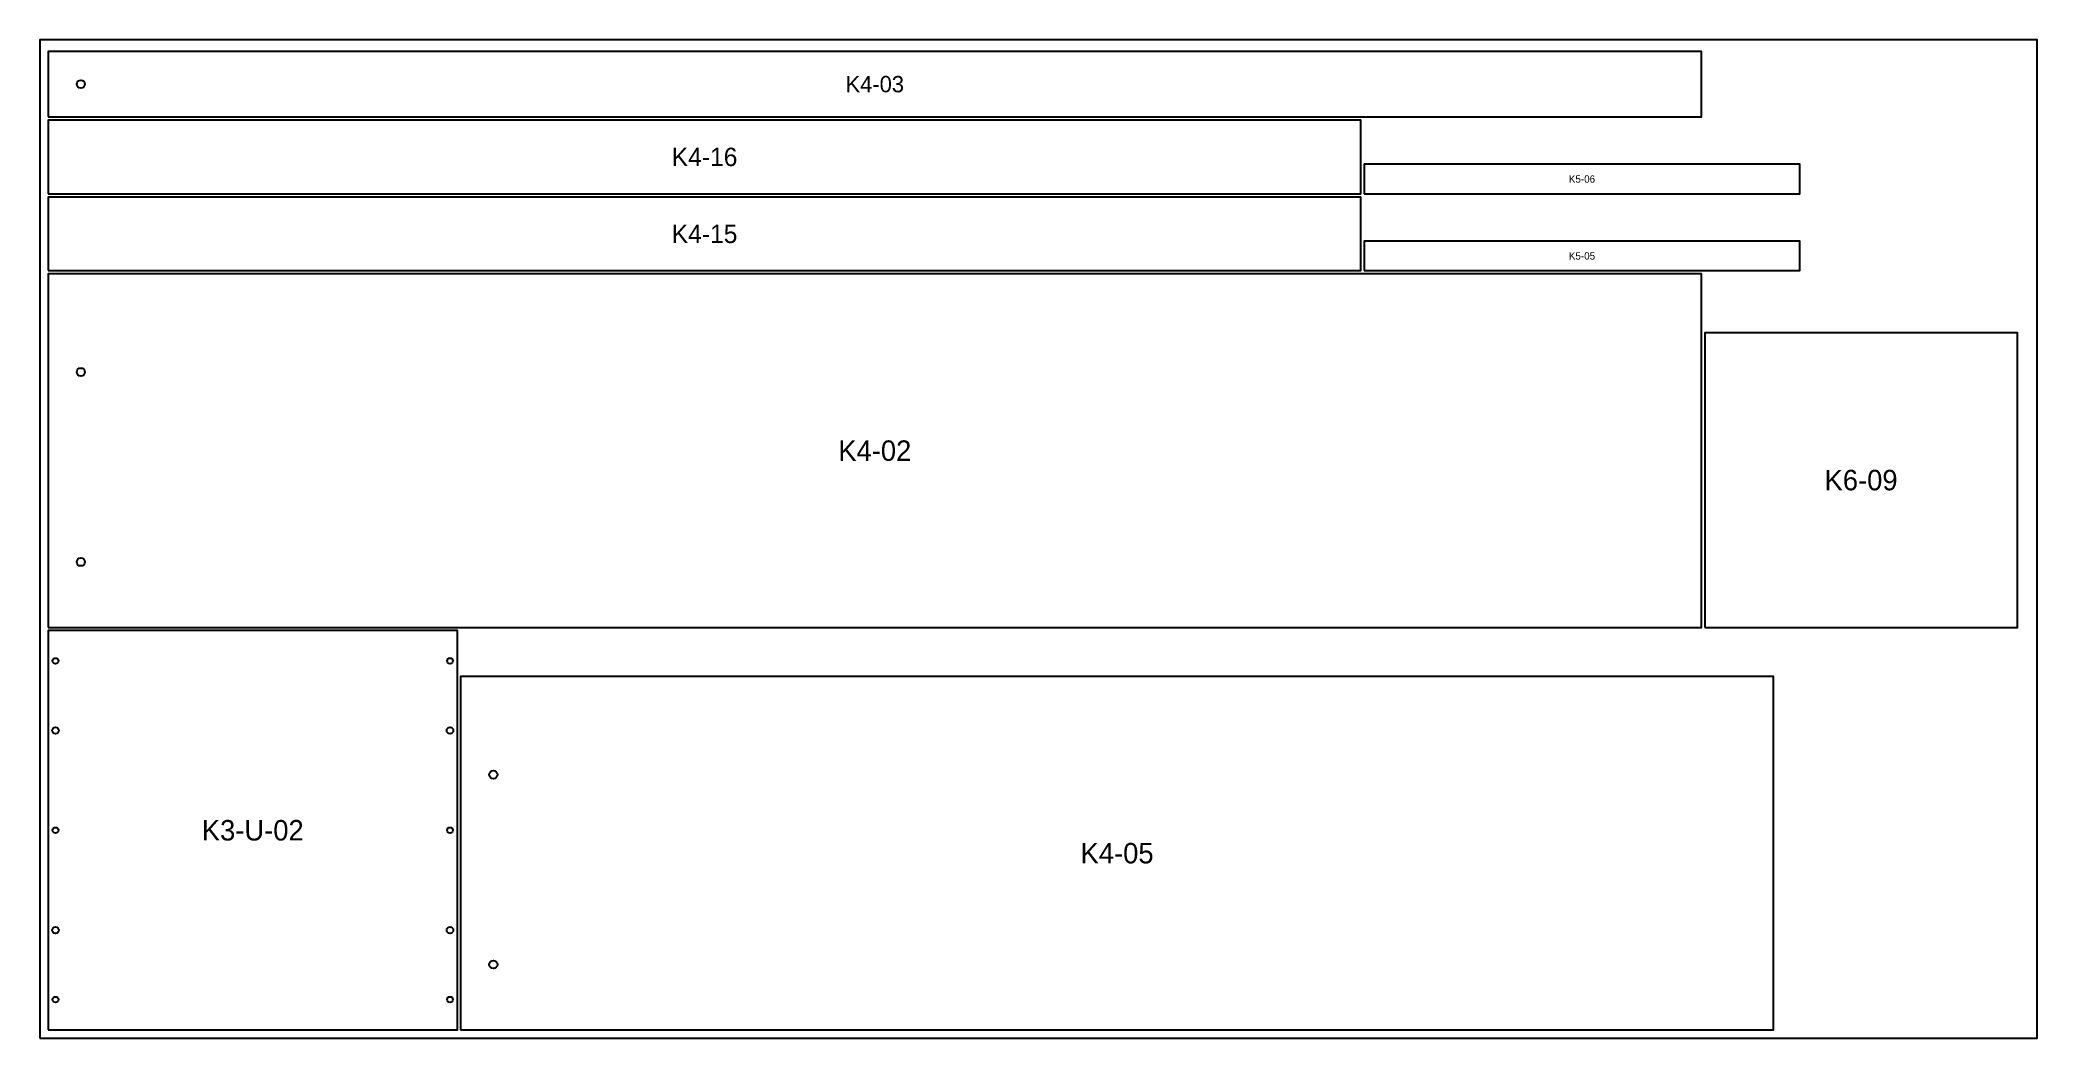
# Model space of a CAD drawing. Header units: millimetres. Extents: x 0 to 2440, y 0 to 1220.
import ezdxf
from ezdxf.enums import TextEntityAlignment as Align

# ---------------------------------------------------------------- set-up
doc = ezdxf.new("R2010")
doc.units = ezdxf.units.MM

msp = doc.modelspace()

# ---------------------------------------------------------------- linework, layer by layer
at = {"layer": 'CUT'}
for points in [[(10, 1126), (2030, 1126), (2030, 1206), (10, 1206)], [(10, 1032), (1614, 1032), (1614, 1122), (10, 1122)], [(1618, 1032), (2150, 1032), (2150, 1068), (1618, 1068)], [(10, 938), (1614, 938), (1614, 1028), (10, 1028)], [(1618, 938), (2150, 938), (2150, 974), (1618, 974)], [(10, 502), (2030, 502), (2030, 934), (10, 934)], [(2034, 502), (2416, 502), (2416, 862), (2034, 862)], [(10, 10), (510, 10), (510, 498), (10, 498)], [(514, 10), (2118, 10), (2118, 442), (514, 442)]]:
    msp.add_lwpolyline(points, close=True, dxfattribs=at)
at = {"layer": 'DRILL_D10_Z18'}
for centre in [(50, 1166), (50, 814), (50, 582), (554, 322), (554, 90)]:
    msp.add_circle(centre, 5, dxfattribs=at)
at = {"layer": 'DRILL_D7_Z18'}
for centre in [(19, 461), (501, 461), (19, 254), (501, 254), (19, 47), (501, 47)]:
    msp.add_circle(centre, 3.5, dxfattribs=at)
at = {"layer": 'DRILL_D8_Z12'}
for centre in [(19, 376), (501, 376), (19, 132), (501, 132)]:
    msp.add_circle(centre, 4, dxfattribs=at)
at = {"layer": 'SHEET'}
msp.add_lwpolyline([(0, 0), (2440, 0), (2440, 1220), (0, 1220)], close=True, dxfattribs=at)

# ---------------------------------------------------------------- texts
at = {"layer": 'LABEL'}
for s, height, p in [('K4-03', 20, (1020, 1166)), ('K4-16', 22.5, (812, 1077)), ('K5-06', 9, (1884, 1050)), ('K4-15', 22.5, (812, 983)), ('K5-05', 9, (1884, 956)), ('K4-02', 25, (1020, 718)), ('K6-09', 25, (2225, 682)), ('K3-U-02', 25, (260, 254)), ('K4-05', 25, (1316, 226))]:
    msp.add_text(s, height=height, dxfattribs=at).set_placement(p, align=Align.MIDDLE_CENTER)

doc.saveas('drawing.dxf')
